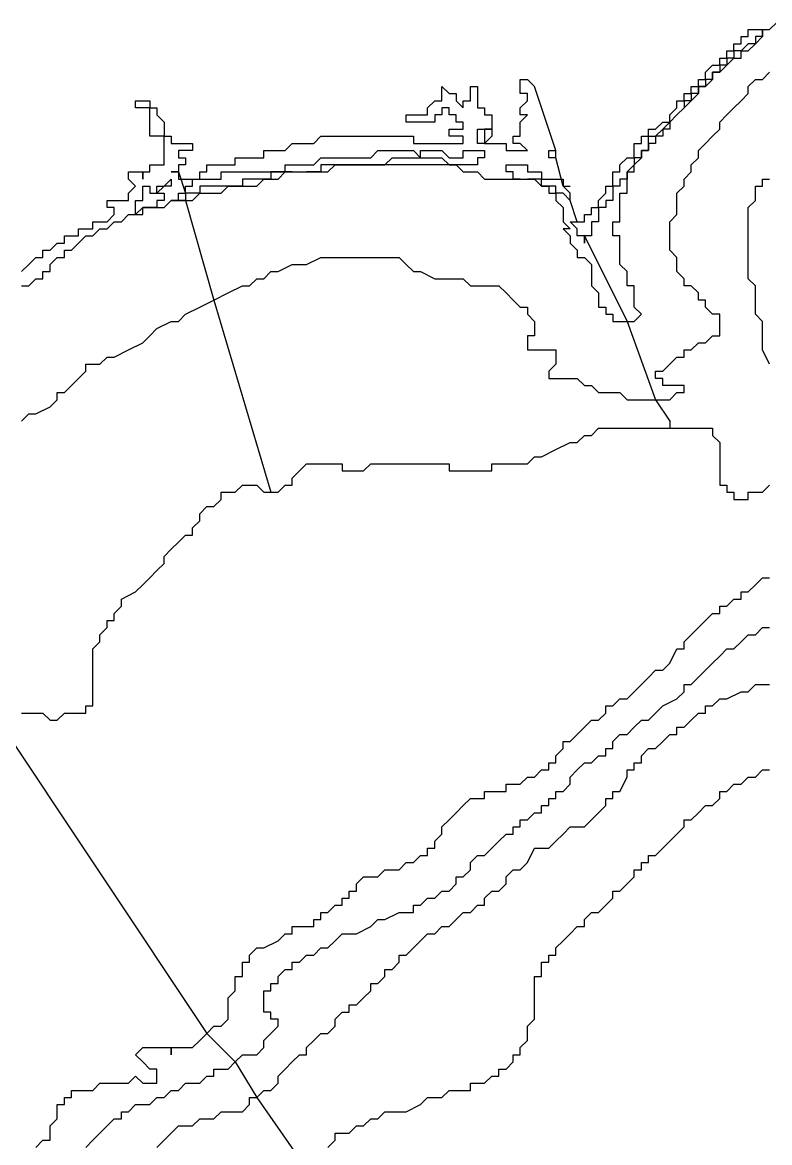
# Model space of a CAD drawing. Extents: x -79.2 to -65.2, y 32.5 to 44.8.
# Drawn here: x -77.319 to -76.27, y 33.307 to 34.88 of the extents above; entities that cross this region are included whole.
import ezdxf

# ---------------------------------------------------------------- set-up
doc = ezdxf.new("R2010")
doc.units = 0

msp = doc.modelspace()

# ---------------------------------------------------------------- linework, layer by layer
at = {"layer": '0FINSTR_G'}
for points in [[(-76.54, 34.6), (-76.54, 34.6), (-76.53, 34.6), (-76.53, 34.61), (-76.53, 34.61), (-76.53, 34.61), (-76.52, 34.61), (-76.52, 34.62), (-76.52, 34.62), (-76.52, 34.62), (-76.51, 34.62), (-76.51, 34.62), (-76.51, 34.63), (-76.51, 34.63), (-76.51, 34.63), (-76.51, 34.63), (-76.5, 34.64), (-76.5, 34.64), (-76.5, 34.64), (-76.5, 34.64), (-76.5, 34.64), (-76.5, 34.65), (-76.5, 34.65), (-76.49, 34.65), (-76.49, 34.66), (-76.49, 34.66), (-76.49, 34.67), (-76.49, 34.67), (-76.48, 34.67), (-76.48, 34.67), (-76.48, 34.67), (-76.48, 34.68), (-76.48, 34.68), (-76.48, 34.68), (-76.47, 34.69), (-76.47, 34.69), (-76.47, 34.69), (-76.46, 34.69), (-76.46, 34.69), (-76.46, 34.69), (-76.46, 34.7), (-76.46, 34.7), (-76.46, 34.7), (-76.46, 34.71), (-76.45, 34.71), (-76.45, 34.71), (-76.45, 34.71), (-76.45, 34.72), (-76.44, 34.72), (-76.44, 34.72), (-76.44, 34.72), (-76.44, 34.73), (-76.44, 34.73), (-76.43, 34.73), (-76.43, 34.73), (-76.43, 34.73), (-76.43, 34.73), (-76.42, 34.74), (-76.42, 34.74), (-76.42, 34.74), (-76.41, 34.74), (-76.41, 34.74), (-76.41, 34.75), (-76.41, 34.75), (-76.41, 34.75), (-76.41, 34.75), (-76.4, 34.76), (-76.4, 34.76), (-76.4, 34.76), (-76.4, 34.76), (-76.4, 34.77), (-76.4, 34.77), (-76.39, 34.77), (-76.39, 34.77), (-76.39, 34.77), (-76.39, 34.78), (-76.39, 34.78), (-76.38, 34.78), (-76.38, 34.78), (-76.38, 34.78), (-76.38, 34.79), (-76.38, 34.79), (-76.38, 34.79), (-76.37, 34.79), (-76.37, 34.8), (-76.37, 34.8), (-76.37, 34.8), (-76.36, 34.8), (-76.36, 34.8), (-76.36, 34.81), (-76.36, 34.81), (-76.36, 34.81), (-76.35, 34.82), (-76.35, 34.82), (-76.35, 34.82), (-76.35, 34.82), (-76.34, 34.82), (-76.34, 34.83), (-76.34, 34.83), (-76.34, 34.83), (-76.33, 34.83), (-76.33, 34.83), (-76.33, 34.84), (-76.32, 34.84), (-76.32, 34.84), (-76.32, 34.84), (-76.32, 34.85), (-76.31, 34.85), (-76.31, 34.85), (-76.31, 34.85), (-76.31, 34.86), (-76.3, 34.86), (-76.3, 34.86), (-76.3, 34.86), (-76.3, 34.87), (-76.29, 34.87), (-76.29, 34.87), (-76.29, 34.87), (-76.28, 34.87), (-76.28, 34.87), (-76.28, 34.87), (-76.28, 34.87), (-76.28, 34.87), (-76.28, 34.86), (-76.28, 34.86), (-76.28, 34.86), (-76.29, 34.86), (-76.29, 34.86), (-76.29, 34.85), (-76.29, 34.85), (-76.3, 34.85), (-76.3, 34.85), (-76.3, 34.85), (-76.3, 34.85), (-76.31, 34.84), (-76.31, 34.84), (-76.31, 34.84), (-76.32, 34.84), (-76.32, 34.83), (-76.32, 34.83), (-76.32, 34.83), (-76.33, 34.83), (-76.33, 34.83), (-76.33, 34.82), (-76.33, 34.82), (-76.33, 34.82), (-76.34, 34.82), (-76.34, 34.81), (-76.34, 34.81), (-76.34, 34.81), (-76.34, 34.81), (-76.35, 34.81)], [(-76.35, 34.81), (-76.34, 34.81), (-76.34, 34.81), (-76.33, 34.82), (-76.33, 34.82), (-76.32, 34.83), (-76.31, 34.83), (-76.31, 34.84), (-76.31, 34.84), (-76.3, 34.84), (-76.29, 34.85), (-76.28, 34.86), (-76.28, 34.86), (-76.28, 34.87), (-76.27, 34.87), (-76.27, 34.87), (-76.26, 34.88)], [(-76.43, 34.35), (-76.42, 34.35), (-76.41, 34.35), (-76.4, 34.36), (-76.39, 34.36), (-76.39, 34.36), (-76.39, 34.37), (-76.39, 34.37), (-76.39, 34.37), (-76.4, 34.37), (-76.41, 34.37), (-76.42, 34.37), (-76.42, 34.38), (-76.43, 34.38), (-76.43, 34.38), (-76.43, 34.39), (-76.43, 34.39), (-76.42, 34.39), (-76.41, 34.4), (-76.41, 34.4), (-76.4, 34.41), (-76.4, 34.41), (-76.39, 34.41), (-76.39, 34.42), (-76.38, 34.42), (-76.37, 34.43), (-76.37, 34.43), (-76.36, 34.43), (-76.35, 34.44), (-76.35, 34.44), (-76.34, 34.44), (-76.34, 34.45), (-76.34, 34.45), (-76.34, 34.46), (-76.34, 34.46), (-76.34, 34.46), (-76.34, 34.47), (-76.35, 34.47), (-76.35, 34.47), (-76.36, 34.48), (-76.36, 34.48), (-76.36, 34.49), (-76.37, 34.49), (-76.37, 34.5), (-76.38, 34.51), (-76.38, 34.51), (-76.39, 34.51), (-76.39, 34.52), (-76.4, 34.53), (-76.4, 34.54), (-76.4, 34.55), (-76.41, 34.56), (-76.41, 34.56), (-76.41, 34.57), (-76.41, 34.57), (-76.41, 34.58), (-76.41, 34.58), (-76.41, 34.58), (-76.41, 34.59), (-76.41, 34.59), (-76.41, 34.6), (-76.4, 34.61), (-76.4, 34.62), (-76.4, 34.62), (-76.4, 34.63), (-76.4, 34.64), (-76.39, 34.65), (-76.39, 34.66), (-76.38, 34.67), (-76.38, 34.68), (-76.37, 34.69), (-76.37, 34.7), (-76.36, 34.71), (-76.35, 34.72), (-76.35, 34.72), (-76.34, 34.73), (-76.34, 34.74), (-76.34, 34.74), (-76.33, 34.75), (-76.33, 34.75), (-76.32, 34.76), (-76.32, 34.76), (-76.31, 34.77), (-76.31, 34.77), (-76.3, 34.78), (-76.3, 34.79), (-76.29, 34.8), (-76.28, 34.8), (-76.27, 34.81)], [(-76.4, 34.75), (-76.39, 34.76), (-76.39, 34.76), (-76.39, 34.76), (-76.38, 34.77), (-76.38, 34.77), (-76.37, 34.78), (-76.37, 34.78), (-76.37, 34.78), (-76.37, 34.79), (-76.37, 34.79), (-76.36, 34.79), (-76.35, 34.8), (-76.35, 34.8), (-76.35, 34.81)], [(-76.35, 34.81), (-76.35, 34.8), (-76.35, 34.8), (-76.36, 34.8), (-76.36, 34.8), (-76.36, 34.8), (-76.36, 34.79), (-76.36, 34.79), (-76.37, 34.79), (-76.37, 34.79), (-76.37, 34.79), (-76.37, 34.79), (-76.37, 34.78), (-76.38, 34.78), (-76.38, 34.77), (-76.38, 34.77), (-76.38, 34.77), (-76.39, 34.77), (-76.39, 34.76), (-76.39, 34.76), (-76.39, 34.76), (-76.39, 34.76), (-76.4, 34.75)], [(-76.35, 34.81), (-76.35, 34.81)], [(-76.78, 34.75), (-76.77, 34.75), (-76.77, 34.75), (-76.77, 34.75), (-76.76, 34.75), (-76.76, 34.75), (-76.76, 34.75), (-76.75, 34.75), (-76.75, 34.75), (-76.75, 34.76), (-76.75, 34.76), (-76.75, 34.76), (-76.74, 34.77), (-76.74, 34.77), (-76.74, 34.77), (-76.74, 34.77), (-76.73, 34.77), (-76.73, 34.77), (-76.73, 34.78), (-76.73, 34.78), (-76.73, 34.78), (-76.73, 34.79), (-76.73, 34.79), (-76.72, 34.78), (-76.72, 34.78), (-76.72, 34.78), (-76.72, 34.78), (-76.71, 34.78), (-76.71, 34.77), (-76.71, 34.77), (-76.71, 34.77), (-76.71, 34.77), (-76.71, 34.77), (-76.7, 34.76), (-76.7, 34.77), (-76.7, 34.77), (-76.69, 34.77), (-76.69, 34.77), (-76.69, 34.78), (-76.69, 34.78), (-76.69, 34.78), (-76.69, 34.79), (-76.69, 34.79), (-76.69, 34.79), (-76.69, 34.79), (-76.69, 34.79), (-76.68, 34.79), (-76.68, 34.79), (-76.68, 34.78), (-76.68, 34.78), (-76.68, 34.78), (-76.68, 34.77), (-76.68, 34.77), (-76.68, 34.77), (-76.68, 34.77), (-76.68, 34.76), (-76.67, 34.76), (-76.67, 34.76), (-76.67, 34.76), (-76.67, 34.75), (-76.67, 34.75), (-76.66, 34.75), (-76.66, 34.74), (-76.66, 34.74), (-76.66, 34.74), (-76.66, 34.73), (-76.67, 34.73), (-76.66, 34.73), (-76.66, 34.72), (-76.67, 34.71)], [(-76.67, 34.71), (-76.67, 34.71), (-76.67, 34.71), (-76.66, 34.71), (-76.66, 34.71), (-76.65, 34.71), (-76.65, 34.71), (-76.64, 34.71), (-76.64, 34.7), (-76.64, 34.7), (-76.63, 34.7), (-76.63, 34.7), (-76.63, 34.7), (-76.62, 34.7), (-76.62, 34.7), (-76.62, 34.7), (-76.61, 34.7), (-76.62, 34.71), (-76.62, 34.71), (-76.62, 34.71), (-76.63, 34.71), (-76.63, 34.71), (-76.63, 34.72), (-76.63, 34.72), (-76.63, 34.72), (-76.62, 34.72), (-76.62, 34.72), (-76.62, 34.72), (-76.62, 34.73), (-76.62, 34.73), (-76.62, 34.73), (-76.62, 34.74), (-76.62, 34.74), (-76.62, 34.74), (-76.62, 34.74), (-76.61, 34.75), (-76.61, 34.75), (-76.62, 34.75), (-76.62, 34.75), (-76.62, 34.76), (-76.62, 34.76), (-76.62, 34.76), (-76.61, 34.77), (-76.61, 34.77), (-76.61, 34.77), (-76.61, 34.78), (-76.62, 34.78), (-76.62, 34.78), (-76.62, 34.78), (-76.62, 34.79), (-76.62, 34.79), (-76.62, 34.79), (-76.62, 34.8), (-76.61, 34.8), (-76.61, 34.8), (-76.61, 34.8), (-76.61, 34.8), (-76.6, 34.79)], [(-76.6, 34.79), (-76.61, 34.8)], [(-76.57, 34.7), (-76.6, 34.79)], [(-77.12, 34.7), (-77.12, 34.7), (-77.12, 34.71), (-77.12, 34.71), (-77.12, 34.71), (-77.12, 34.72), (-77.13, 34.72), (-77.13, 34.72), (-77.13, 34.72), (-77.14, 34.72), (-77.14, 34.73), (-77.14, 34.73), (-77.14, 34.73), (-77.14, 34.73), (-77.14, 34.74), (-77.14, 34.74), (-77.14, 34.74), (-77.14, 34.75), (-77.14, 34.75), (-77.14, 34.75), (-77.14, 34.75), (-77.14, 34.76), (-77.15, 34.76), (-77.15, 34.76), (-77.15, 34.76), (-77.16, 34.76), (-77.16, 34.76), (-77.16, 34.77), (-77.15, 34.77)], [(-77.15, 34.77), (-77.15, 34.77), (-77.14, 34.77), (-77.14, 34.76), (-77.14, 34.76), (-77.14, 34.76), (-77.13, 34.76), (-77.13, 34.76), (-77.13, 34.76), (-77.13, 34.75), (-77.13, 34.75), (-77.13, 34.75), (-77.13, 34.75), (-77.12, 34.74), (-77.12, 34.74), (-77.12, 34.74), (-77.12, 34.73), (-77.12, 34.73), (-77.12, 34.73), (-77.12, 34.72), (-77.12, 34.72), (-77.12, 34.72), (-77.11, 34.72), (-77.11, 34.71), (-77.11, 34.71), (-77.11, 34.71), (-77.1, 34.71), (-77.1, 34.71), (-77.09, 34.71), (-77.09, 34.71), (-77.09, 34.71), (-77.08, 34.71), (-77.08, 34.71), (-77.08, 34.7), (-77.08, 34.7), (-77.08, 34.7), (-77.08, 34.7), (-77.09, 34.7), (-77.09, 34.7), (-77.09, 34.7), (-77.1, 34.7), (-77.1, 34.7), (-77.1, 34.7), (-77.1, 34.69), (-77.1, 34.69), (-77.1, 34.69), (-77.09, 34.69), (-77.09, 34.68), (-77.09, 34.68), (-77.09, 34.68), (-77.1, 34.68), (-77.1, 34.67), (-77.1, 34.67), (-77.11, 34.67), (-77.1, 34.67), (-77.1, 34.67), (-77.1, 34.67)], [(-77.1, 34.67), (-77.1, 34.67), (-77.1, 34.66), (-77.09, 34.66), (-77.09, 34.66), (-77.08, 34.66), (-77.08, 34.66), (-77.08, 34.66), (-77.07, 34.66), (-77.07, 34.67), (-77.07, 34.67), (-77.06, 34.67), (-77.06, 34.67), (-77.06, 34.67), (-77.06, 34.68), (-77.06, 34.68), (-77.05, 34.68), (-77.05, 34.68), (-77.04, 34.68), (-77.04, 34.68), (-77.03, 34.68), (-77.03, 34.68), (-77.03, 34.68), (-77.02, 34.68), (-77.02, 34.68), (-77.02, 34.68), (-77.02, 34.69), (-77.02, 34.69), (-77.01, 34.69), (-77.01, 34.69), (-77, 34.69), (-77, 34.69), (-77, 34.69), (-76.99, 34.69), (-76.99, 34.69), (-76.98, 34.69), (-76.98, 34.69), (-76.98, 34.7), (-76.97, 34.7), (-76.97, 34.7), (-76.97, 34.7), (-76.96, 34.7), (-76.96, 34.7), (-76.96, 34.7), (-76.95, 34.7), (-76.95, 34.7), (-76.95, 34.7), (-76.94, 34.71), (-76.94, 34.71), (-76.94, 34.71), (-76.93, 34.71), (-76.93, 34.71), (-76.93, 34.71), (-76.92, 34.71), (-76.92, 34.71), (-76.91, 34.71), (-76.91, 34.71), (-76.91, 34.71), (-76.9, 34.72), (-76.9, 34.72), (-76.89, 34.72), (-76.89, 34.72), (-76.89, 34.72), (-76.88, 34.72), (-76.88, 34.72), (-76.87, 34.72), (-76.87, 34.72), (-76.86, 34.72), (-76.86, 34.72), (-76.86, 34.72), (-76.85, 34.72), (-76.85, 34.72), (-76.84, 34.72), (-76.84, 34.72), (-76.83, 34.72), (-76.83, 34.72), (-76.83, 34.72), (-76.82, 34.72), (-76.82, 34.72), (-76.81, 34.72), (-76.81, 34.72), (-76.8, 34.72), (-76.8, 34.72), (-76.8, 34.72), (-76.79, 34.72), (-76.79, 34.72), (-76.78, 34.72), (-76.78, 34.72), (-76.77, 34.72), (-76.77, 34.72), (-76.77, 34.72), (-76.77, 34.71), (-76.76, 34.71), (-76.76, 34.71), (-76.75, 34.71), (-76.75, 34.71), (-76.75, 34.71), (-76.74, 34.71), (-76.74, 34.71), (-76.73, 34.71), (-76.73, 34.71), (-76.72, 34.71), (-76.72, 34.71), (-76.72, 34.71), (-76.71, 34.71), (-76.71, 34.71), (-76.7, 34.71), (-76.7, 34.71), (-76.7, 34.72), (-76.7, 34.72), (-76.71, 34.72), (-76.71, 34.72), (-76.71, 34.72), (-76.71, 34.72), (-76.72, 34.72), (-76.72, 34.73), (-76.72, 34.73), (-76.71, 34.73), (-76.71, 34.73), (-76.7, 34.73), (-76.7, 34.73), (-76.7, 34.73), (-76.7, 34.74), (-76.7, 34.74), (-76.71, 34.74), (-76.71, 34.75), (-76.71, 34.75), (-76.72, 34.75), (-76.72, 34.75), (-76.72, 34.75), (-76.72, 34.76), (-76.73, 34.76), (-76.73, 34.75), (-76.74, 34.75), (-76.74, 34.75), (-76.74, 34.75), (-76.74, 34.75), (-76.74, 34.74), (-76.74, 34.74), (-76.75, 34.74), (-76.75, 34.74), (-76.76, 34.74), (-76.76, 34.74), (-76.76, 34.74), (-76.77, 34.74), (-76.77, 34.74), (-76.77, 34.74), (-76.78, 34.74), (-76.78, 34.75)], [(-76.4, 34.75), (-76.4, 34.75), (-76.41, 34.74), (-76.41, 34.74), (-76.41, 34.74), (-76.41, 34.74), (-76.41, 34.73), (-76.42, 34.73), (-76.42, 34.72), (-76.42, 34.72), (-76.42, 34.72), (-76.43, 34.72), (-76.43, 34.72), (-76.43, 34.72), (-76.43, 34.71), (-76.44, 34.71), (-76.44, 34.71), (-76.44, 34.71), (-76.44, 34.7), (-76.45, 34.7), (-76.45, 34.7)], [(-76.45, 34.7), (-76.45, 34.7), (-76.44, 34.7), (-76.44, 34.71), (-76.44, 34.71), (-76.44, 34.72), (-76.43, 34.72), (-76.43, 34.72), (-76.43, 34.72), (-76.42, 34.73), (-76.42, 34.73), (-76.42, 34.73), (-76.42, 34.73), (-76.41, 34.74), (-76.41, 34.74), (-76.41, 34.74), (-76.4, 34.75)], [(-76.4, 34.75), (-76.4, 34.75), (-76.4, 34.75)], [(-76.67, 34.71), (-76.68, 34.71), (-76.68, 34.72), (-76.68, 34.72), (-76.68, 34.72), (-76.68, 34.73), (-76.68, 34.73), (-76.68, 34.73), (-76.67, 34.73), (-76.67, 34.72), (-76.67, 34.72), (-76.67, 34.72), (-76.67, 34.71)], [(-76.67, 34.71), (-76.67, 34.71)], [(-76.66, 34.72), (-76.66, 34.72)], [(-77.32, 34.53), (-77.31, 34.54), (-77.31, 34.54), (-77.31, 34.54), (-77.31, 34.54), (-77.3, 34.55), (-77.3, 34.55), (-77.3, 34.55), (-77.29, 34.55), (-77.29, 34.55), (-77.29, 34.56), (-77.28, 34.56), (-77.28, 34.56), (-77.28, 34.56), (-77.27, 34.57), (-77.27, 34.57), (-77.27, 34.57), (-77.27, 34.57), (-77.26, 34.57), (-77.26, 34.57), (-77.26, 34.58), (-77.25, 34.58), (-77.25, 34.58), (-77.25, 34.58), (-77.24, 34.58), (-77.24, 34.58), (-77.24, 34.59), (-77.23, 34.59), (-77.23, 34.59), (-77.23, 34.59), (-77.23, 34.59), (-77.22, 34.59), (-77.22, 34.6), (-77.22, 34.6), (-77.22, 34.6), (-77.21, 34.6), (-77.21, 34.6), (-77.21, 34.6), (-77.2, 34.6), (-77.2, 34.6), (-77.2, 34.6), (-77.19, 34.61), (-77.19, 34.61), (-77.19, 34.61), (-77.19, 34.61), (-77.19, 34.62), (-77.19, 34.62), (-77.19, 34.62), (-77.2, 34.62), (-77.2, 34.62), (-77.2, 34.63), (-77.19, 34.63), (-77.19, 34.63), (-77.19, 34.63), (-77.18, 34.63), (-77.18, 34.63), (-77.18, 34.63), (-77.18, 34.63), (-77.17, 34.63), (-77.17, 34.63), (-77.17, 34.64), (-77.17, 34.64), (-77.17, 34.64), (-77.17, 34.64), (-77.16, 34.65), (-77.16, 34.65), (-77.16, 34.65), (-77.17, 34.66), (-77.17, 34.66), (-77.17, 34.66), (-77.17, 34.66), (-77.17, 34.66), (-77.17, 34.67), (-77.17, 34.67), (-77.17, 34.67), (-77.16, 34.67), (-77.16, 34.67), (-77.16, 34.67), (-77.15, 34.67), (-77.15, 34.66), (-77.15, 34.67), (-77.15, 34.67), (-77.15, 34.67), (-77.14, 34.67), (-77.14, 34.67), (-77.14, 34.68), (-77.13, 34.68), (-77.13, 34.68), (-77.13, 34.68), (-77.13, 34.68), (-77.12, 34.68), (-77.12, 34.69), (-77.12, 34.69), (-77.12, 34.69), (-77.12, 34.69), (-77.12, 34.7), (-77.12, 34.7)], [(-77.09, 34.64), (-77.09, 34.64), (-77.09, 34.64), (-77.09, 34.65), (-77.09, 34.65), (-77.09, 34.65), (-77.08, 34.65), (-77.08, 34.65), (-77.08, 34.66), (-77.08, 34.66), (-77.07, 34.66), (-77.07, 34.66), (-77.06, 34.66), (-77.06, 34.66), (-77.06, 34.66), (-77.05, 34.66), (-77.05, 34.66), (-77.05, 34.66), (-77.04, 34.66), (-77.04, 34.66), (-77.04, 34.67), (-77.03, 34.67), (-77.03, 34.67), (-77.02, 34.67), (-77.02, 34.67), (-77.02, 34.67), (-77.01, 34.67), (-77.01, 34.67), (-77, 34.67), (-77, 34.67), (-77, 34.67), (-76.99, 34.67), (-76.99, 34.67), (-76.98, 34.67), (-76.98, 34.67), (-76.98, 34.67), (-76.97, 34.67), (-76.97, 34.67), (-76.97, 34.67), (-76.96, 34.67), (-76.96, 34.67), (-76.95, 34.67), (-76.95, 34.68), (-76.95, 34.68), (-76.94, 34.68), (-76.94, 34.68), (-76.93, 34.68), (-76.93, 34.68), (-76.93, 34.68), (-76.92, 34.68), (-76.92, 34.68), (-76.92, 34.68), (-76.91, 34.68), (-76.91, 34.68), (-76.91, 34.68), (-76.9, 34.69), (-76.9, 34.69), (-76.9, 34.69), (-76.89, 34.69), (-76.89, 34.69), (-76.89, 34.69), (-76.88, 34.69), (-76.88, 34.69), (-76.87, 34.69), (-76.87, 34.69), (-76.86, 34.69), (-76.86, 34.69), (-76.86, 34.69), (-76.85, 34.69), (-76.85, 34.69), (-76.84, 34.69), (-76.84, 34.69), (-76.84, 34.69), (-76.83, 34.69), (-76.83, 34.69), (-76.83, 34.69), (-76.82, 34.7), (-76.82, 34.7), (-76.82, 34.7), (-76.81, 34.7), (-76.81, 34.7), (-76.8, 34.7), (-76.8, 34.7), (-76.8, 34.7), (-76.79, 34.7), (-76.79, 34.7), (-76.78, 34.7), (-76.78, 34.7), (-76.77, 34.7), (-76.77, 34.7), (-76.77, 34.7), (-76.76, 34.69), (-76.76, 34.69), (-76.76, 34.7), (-76.76, 34.7), (-76.75, 34.7), (-76.75, 34.7), (-76.75, 34.7), (-76.74, 34.7), (-76.74, 34.7), (-76.74, 34.7), (-76.73, 34.7), (-76.73, 34.7), (-76.73, 34.7), (-76.72, 34.69), (-76.72, 34.69), (-76.71, 34.69), (-76.71, 34.69), (-76.71, 34.69), (-76.7, 34.69), (-76.7, 34.69), (-76.7, 34.7), (-76.69, 34.7), (-76.69, 34.7), (-76.69, 34.7), (-76.69, 34.7), (-76.68, 34.7), (-76.68, 34.7), (-76.68, 34.7), (-76.67, 34.7), (-76.67, 34.7), (-76.67, 34.69), (-76.67, 34.69), (-76.67, 34.69), (-76.68, 34.69), (-76.68, 34.69), (-76.68, 34.68), (-76.69, 34.68), (-76.69, 34.68), (-76.69, 34.68), (-76.7, 34.68), (-76.7, 34.68), (-76.71, 34.68), (-76.71, 34.68), (-76.71, 34.68), (-76.72, 34.68), (-76.72, 34.68)], [(-76.57, 34.69), (-76.57, 34.69), (-76.57, 34.69), (-76.58, 34.69), (-76.58, 34.69), (-76.58, 34.69), (-76.58, 34.7), (-76.58, 34.7), (-76.58, 34.7), (-76.58, 34.7), (-76.57, 34.7)], [(-76.57, 34.7), (-76.57, 34.7)], [(-76.57, 34.69), (-76.57, 34.7)], [(-76.45, 34.7), (-76.45, 34.7), (-76.45, 34.7), (-76.45, 34.69), (-76.45, 34.69), (-76.46, 34.69), (-76.46, 34.69), (-76.46, 34.68), (-76.46, 34.68), (-76.46, 34.68), (-76.47, 34.67), (-76.47, 34.67), (-76.47, 34.67), (-76.47, 34.67), (-76.47, 34.67), (-76.47, 34.66), (-76.48, 34.66), (-76.48, 34.66), (-76.48, 34.66), (-76.48, 34.65), (-76.48, 34.65), (-76.48, 34.65), (-76.49, 34.65), (-76.49, 34.64), (-76.49, 34.64), (-76.49, 34.64), (-76.49, 34.64), (-76.49, 34.63), (-76.49, 34.63), (-76.5, 34.63), (-76.5, 34.63), (-76.5, 34.62), (-76.5, 34.62), (-76.5, 34.62), (-76.51, 34.62), (-76.51, 34.61), (-76.51, 34.61), (-76.51, 34.61), (-76.51, 34.6), (-76.52, 34.6), (-76.52, 34.6), (-76.52, 34.6), (-76.52, 34.59), (-76.52, 34.59), (-76.52, 34.59), (-76.52, 34.59), (-76.52, 34.58), (-76.53, 34.58), (-76.53, 34.58)], [(-76.47, 34.46), (-76.47, 34.46), (-76.47, 34.46), (-76.46, 34.46), (-76.46, 34.46), (-76.46, 34.46), (-76.46, 34.46), (-76.45, 34.47), (-76.45, 34.47), (-76.45, 34.47), (-76.46, 34.48), (-76.46, 34.48), (-76.46, 34.49), (-76.46, 34.5), (-76.46, 34.5), (-76.46, 34.51), (-76.47, 34.51), (-76.47, 34.51), (-76.47, 34.52), (-76.47, 34.52), (-76.47, 34.53), (-76.47, 34.53), (-76.47, 34.53), (-76.47, 34.53), (-76.48, 34.54), (-76.48, 34.54), (-76.48, 34.55), (-76.48, 34.55), (-76.48, 34.56), (-76.48, 34.57), (-76.48, 34.57), (-76.48, 34.58), (-76.49, 34.58), (-76.49, 34.58), (-76.49, 34.59), (-76.49, 34.59), (-76.49, 34.59), (-76.49, 34.6), (-76.48, 34.6), (-76.48, 34.61), (-76.48, 34.61), (-76.48, 34.62), (-76.48, 34.62), (-76.48, 34.62), (-76.48, 34.63), (-76.48, 34.63), (-76.48, 34.64), (-76.47, 34.64), (-76.47, 34.65), (-76.47, 34.65), (-76.47, 34.66), (-76.47, 34.66), (-76.47, 34.67), (-76.46, 34.67), (-76.46, 34.68), (-76.46, 34.68), (-76.46, 34.68), (-76.45, 34.69), (-76.45, 34.7), (-76.45, 34.7)], [(-76.92, 34.67), (-76.91, 34.67), (-76.9, 34.67), (-76.89, 34.67), (-76.89, 34.67), (-76.88, 34.68), (-76.87, 34.68), (-76.86, 34.68), (-76.86, 34.68), (-76.85, 34.68), (-76.84, 34.68), (-76.84, 34.68), (-76.83, 34.68), (-76.82, 34.68), (-76.82, 34.68)], [(-76.82, 34.68), (-76.82, 34.68), (-76.83, 34.68), (-76.83, 34.68), (-76.84, 34.68), (-76.84, 34.68), (-76.84, 34.68), (-76.85, 34.68), (-76.85, 34.68), (-76.86, 34.68), (-76.86, 34.68), (-76.86, 34.68), (-76.87, 34.68), (-76.87, 34.68), (-76.87, 34.68), (-76.88, 34.68), (-76.88, 34.68), (-76.89, 34.68), (-76.89, 34.68), (-76.89, 34.68), (-76.9, 34.68), (-76.9, 34.68), (-76.9, 34.67), (-76.91, 34.67), (-76.91, 34.67), (-76.92, 34.67), (-76.92, 34.67)], [(-76.82, 34.68), (-76.81, 34.68), (-76.8, 34.69), (-76.79, 34.69), (-76.78, 34.69), (-76.77, 34.69), (-76.76, 34.69), (-76.75, 34.69), (-76.74, 34.69), (-76.74, 34.69), (-76.73, 34.69), (-76.73, 34.69), (-76.72, 34.68), (-76.72, 34.68)], [(-76.72, 34.68), (-76.72, 34.68), (-76.73, 34.68), (-76.73, 34.68), (-76.73, 34.68), (-76.74, 34.68), (-76.74, 34.68), (-76.75, 34.68), (-76.75, 34.68), (-76.75, 34.68), (-76.76, 34.68), (-76.76, 34.68), (-76.77, 34.68), (-76.77, 34.68), (-76.77, 34.68), (-76.78, 34.68), (-76.78, 34.68), (-76.79, 34.68), (-76.79, 34.68), (-76.79, 34.68), (-76.8, 34.68), (-76.8, 34.68), (-76.81, 34.68), (-76.81, 34.68), (-76.81, 34.68), (-76.82, 34.68)], [(-76.72, 34.68), (-76.72, 34.68), (-76.71, 34.68), (-76.71, 34.68), (-76.71, 34.68), (-76.7, 34.67), (-76.69, 34.67), (-76.68, 34.67), (-76.68, 34.67), (-76.67, 34.66), (-76.66, 34.66), (-76.66, 34.66), (-76.64, 34.66), (-76.63, 34.66), (-76.62, 34.66)], [(-76.62, 34.66), (-76.63, 34.66), (-76.63, 34.66), (-76.63, 34.67), (-76.63, 34.67), (-76.64, 34.67), (-76.64, 34.67), (-76.64, 34.67), (-76.64, 34.67), (-76.64, 34.68), (-76.64, 34.68), (-76.63, 34.68), (-76.63, 34.68), (-76.63, 34.68), (-76.62, 34.68), (-76.62, 34.68), (-76.61, 34.68), (-76.61, 34.68), (-76.61, 34.67), (-76.61, 34.67), (-76.6, 34.67), (-76.6, 34.67), (-76.6, 34.67), (-76.59, 34.67), (-76.59, 34.67), (-76.59, 34.66), (-76.58, 34.66), (-76.58, 34.66), (-76.58, 34.66), (-76.57, 34.66), (-76.57, 34.66), (-76.57, 34.66), (-76.56, 34.66), (-76.56, 34.66), (-76.56, 34.65), (-76.56, 34.65)], [(-76.57, 34.69), (-76.57, 34.69)], [(-76.56, 34.65), (-76.57, 34.69)], [(-77.1, 34.67), (-77.09, 34.64)], [(-76.94, 34.67), (-76.94, 34.67), (-76.95, 34.67), (-76.95, 34.67), (-76.95, 34.67), (-76.96, 34.67), (-76.96, 34.67), (-76.97, 34.67), (-76.97, 34.66), (-76.97, 34.66), (-76.98, 34.66), (-76.98, 34.66), (-76.98, 34.66), (-76.99, 34.66), (-76.99, 34.66), (-76.99, 34.66), (-77, 34.66), (-77, 34.66), (-77, 34.66), (-77.01, 34.66), (-77.01, 34.65), (-77.01, 34.65), (-77.02, 34.65), (-77.02, 34.65), (-77.03, 34.65), (-77.03, 34.65), (-77.03, 34.65), (-77.04, 34.65), (-77.04, 34.65), (-77.05, 34.65), (-77.05, 34.65), (-77.05, 34.65), (-77.06, 34.65), (-77.06, 34.65), (-77.06, 34.65), (-77.07, 34.65), (-77.07, 34.64), (-77.08, 34.64), (-77.08, 34.64), (-77.09, 34.64), (-77.09, 34.64), (-77.09, 34.64), (-77.09, 34.64)], [(-77.09, 34.63), (-77.09, 34.63), (-77.08, 34.63), (-77.07, 34.64), (-77.07, 34.64), (-77.06, 34.64), (-77.04, 34.64), (-77.03, 34.65), (-77.03, 34.65), (-77.02, 34.65), (-77.01, 34.65), (-77.01, 34.65), (-77, 34.65), (-76.99, 34.65), (-76.98, 34.66), (-76.98, 34.66), (-76.97, 34.66), (-76.97, 34.66), (-76.96, 34.66), (-76.96, 34.66), (-76.96, 34.66), (-76.95, 34.67), (-76.94, 34.67)], [(-76.94, 34.67), (-76.94, 34.67), (-76.93, 34.67)], [(-76.93, 34.67), (-76.92, 34.67), (-76.92, 34.67)], [(-76.93, 34.67), (-76.93, 34.67), (-76.93, 34.67)], [(-76.93, 34.67), (-76.93, 34.67)], [(-77.16, 34.61), (-77.16, 34.61), (-77.16, 34.62), (-77.16, 34.62), (-77.16, 34.62), (-77.16, 34.63), (-77.16, 34.63), (-77.16, 34.63), (-77.15, 34.63), (-77.15, 34.63), (-77.15, 34.63), (-77.15, 34.64), (-77.15, 34.64), (-77.15, 34.64), (-77.15, 34.65), (-77.15, 34.65), (-77.15, 34.65), (-77.15, 34.65), (-77.14, 34.65), (-77.14, 34.65), (-77.14, 34.65), (-77.14, 34.65), (-77.14, 34.64), (-77.14, 34.64), (-77.14, 34.64), (-77.14, 34.64), (-77.13, 34.64), (-77.13, 34.64), (-77.12, 34.64), (-77.12, 34.63), (-77.12, 34.63), (-77.13, 34.63), (-77.13, 34.63), (-77.13, 34.62), (-77.13, 34.62), (-77.14, 34.62), (-77.14, 34.62), (-77.14, 34.62), (-77.15, 34.62), (-77.15, 34.62), (-77.15, 34.62), (-77.16, 34.61), (-77.16, 34.61)], [(-77.13, 34.64), (-77.13, 34.65), (-77.13, 34.65), (-77.13, 34.65), (-77.12, 34.65), (-77.12, 34.65), (-77.12, 34.65), (-77.11, 34.66), (-77.11, 34.66), (-77.11, 34.66), (-77.11, 34.65), (-77.11, 34.65), (-77.11, 34.65), (-77.11, 34.65), (-77.12, 34.65), (-77.12, 34.65), (-77.12, 34.65), (-77.13, 34.64)], [(-76.62, 34.66), (-76.62, 34.66), (-76.61, 34.66), (-76.61, 34.66)], [(-76.61, 34.66), (-76.61, 34.66), (-76.61, 34.66), (-76.6, 34.66), (-76.6, 34.66), (-76.6, 34.66)], [(-76.6, 34.66), (-76.6, 34.66), (-76.6, 34.66), (-76.6, 34.66), (-76.61, 34.66), (-76.61, 34.66), (-76.61, 34.66)], [(-76.55, 34.63), (-76.55, 34.63), (-76.56, 34.64), (-76.56, 34.64), (-76.56, 34.64), (-76.56, 34.64), (-76.57, 34.64), (-76.57, 34.65), (-76.57, 34.65), (-76.58, 34.65), (-76.58, 34.65), (-76.58, 34.65), (-76.58, 34.65), (-76.59, 34.65), (-76.59, 34.66), (-76.59, 34.66), (-76.6, 34.66)], [(-76.6, 34.66), (-76.59, 34.65), (-76.59, 34.65), (-76.59, 34.65), (-76.59, 34.65), (-76.58, 34.65), (-76.58, 34.65), (-76.58, 34.64), (-76.57, 34.64), (-76.57, 34.64), (-76.57, 34.64), (-76.57, 34.63), (-76.56, 34.62), (-76.56, 34.62), (-76.56, 34.61), (-76.56, 34.61), (-76.56, 34.61), (-76.56, 34.61), (-76.56, 34.6), (-76.56, 34.6), (-76.56, 34.6), (-76.55, 34.59), (-76.55, 34.59), (-76.55, 34.59), (-76.56, 34.59), (-76.55, 34.58), (-76.55, 34.58), (-76.55, 34.57), (-76.55, 34.57), (-76.54, 34.56), (-76.54, 34.56), (-76.54, 34.55), (-76.53, 34.55), (-76.53, 34.55), (-76.53, 34.55), (-76.52, 34.54), (-76.52, 34.54), (-76.52, 34.53), (-76.52, 34.53), (-76.52, 34.52), (-76.52, 34.52), (-76.52, 34.52), (-76.52, 34.52), (-76.52, 34.52), (-76.52, 34.51), (-76.52, 34.51), (-76.51, 34.5), (-76.51, 34.49), (-76.51, 34.48), (-76.5, 34.48), (-76.5, 34.47), (-76.5, 34.47), (-76.49, 34.47), (-76.49, 34.46), (-76.49, 34.46), (-76.49, 34.46), (-76.48, 34.46), (-76.48, 34.46), (-76.48, 34.46), (-76.47, 34.46)], [(-76.56, 34.65), (-76.55, 34.65)], [(-76.55, 34.64), (-76.56, 34.65)], [(-76.27, 34.4), (-76.28, 34.42), (-76.28, 34.42), (-76.28, 34.43), (-76.28, 34.43), (-76.28, 34.44), (-76.28, 34.45), (-76.28, 34.46), (-76.28, 34.46), (-76.29, 34.47), (-76.29, 34.49), (-76.29, 34.5), (-76.29, 34.5), (-76.29, 34.51), (-76.29, 34.51), (-76.3, 34.52), (-76.3, 34.53), (-76.3, 34.54), (-76.3, 34.54), (-76.3, 34.55), (-76.3, 34.56), (-76.3, 34.57), (-76.3, 34.58), (-76.3, 34.59), (-76.3, 34.59), (-76.3, 34.6), (-76.3, 34.61), (-76.3, 34.61), (-76.3, 34.62), (-76.3, 34.62), (-76.29, 34.63), (-76.29, 34.63), (-76.29, 34.64), (-76.29, 34.65), (-76.28, 34.65), (-76.28, 34.65), (-76.28, 34.66), (-76.27, 34.66)], [(-77.32, 34.51), (-77.31, 34.51), (-77.31, 34.51), (-77.31, 34.51), (-77.3, 34.52), (-77.3, 34.52), (-77.3, 34.52), (-77.3, 34.52), (-77.3, 34.52), (-77.29, 34.52), (-77.29, 34.53), (-77.28, 34.53), (-77.28, 34.54), (-77.27, 34.55), (-77.27, 34.55), (-77.26, 34.55), (-77.26, 34.56), (-77.25, 34.56), (-77.24, 34.57), (-77.23, 34.58), (-77.23, 34.58), (-77.22, 34.58), (-77.22, 34.58), (-77.22, 34.58), (-77.21, 34.59), (-77.21, 34.59), (-77.2, 34.59), (-77.2, 34.59), (-77.19, 34.6), (-77.19, 34.6), (-77.19, 34.6), (-77.18, 34.6), (-77.18, 34.6), (-77.17, 34.61), (-77.16, 34.61), (-77.15, 34.61), (-77.15, 34.62), (-77.14, 34.62), (-77.13, 34.62), (-77.13, 34.62), (-77.12, 34.62), (-77.11, 34.63), (-77.1, 34.63), (-77.09, 34.63), (-77.09, 34.63)], [(-77.09, 34.64), (-77.09, 34.63), (-77.1, 34.63), (-77.1, 34.63), (-77.1, 34.63), (-77.11, 34.63)], [(-77.11, 34.63), (-77.1, 34.63), (-77.1, 34.63), (-77.1, 34.64), (-77.1, 34.64), (-77.09, 34.64)], [(-77.09, 34.64), (-77.09, 34.64)], [(-77.09, 34.64), (-77.09, 34.63)], [(-77.09, 34.63), (-77.05, 34.49)], [(-76.55, 34.63), (-76.55, 34.64)], [(-76.55, 34.63), (-76.55, 34.63)], [(-76.54, 34.6), (-76.55, 34.63)], [(-76.53, 34.57), (-76.53, 34.57), (-76.53, 34.58), (-76.53, 34.58), (-76.54, 34.58), (-76.54, 34.59), (-76.54, 34.59), (-76.54, 34.59), (-76.54, 34.59), (-76.54, 34.59), (-76.55, 34.6), (-76.54, 34.6), (-76.54, 34.6), (-76.54, 34.6)], [(-76.54, 34.6), (-76.54, 34.6)], [(-76.53, 34.58), (-76.53, 34.58)], [(-76.53, 34.58), (-76.53, 34.57)], [(-76.53, 34.58), (-76.47, 34.46)], [(-77.05, 34.49), (-77.03, 34.5), (-77.01, 34.51), (-77, 34.51), (-76.99, 34.52), (-76.98, 34.52), (-76.97, 34.53), (-76.96, 34.53), (-76.94, 34.54), (-76.92, 34.54), (-76.9, 34.55), (-76.88, 34.55), (-76.87, 34.55), (-76.85, 34.55), (-76.83, 34.55), (-76.81, 34.55), (-76.79, 34.55), (-76.78, 34.54), (-76.77, 34.53), (-76.76, 34.53), (-76.74, 34.52), (-76.72, 34.52), (-76.71, 34.52), (-76.7, 34.52), (-76.69, 34.51), (-76.67, 34.51), (-76.66, 34.51), (-76.65, 34.51), (-76.64, 34.5), (-76.63, 34.49), (-76.62, 34.48), (-76.61, 34.48)], [(-77.32, 34.32), (-77.31, 34.33), (-77.3, 34.33), (-77.28, 34.34), (-77.27, 34.35), (-77.27, 34.36), (-77.26, 34.36), (-77.25, 34.37), (-77.25, 34.37), (-77.24, 34.38), (-77.23, 34.39), (-77.23, 34.39), (-77.23, 34.4), (-77.21, 34.4), (-77.2, 34.41), (-77.19, 34.41), (-77.17, 34.42), (-77.15, 34.43), (-77.14, 34.44), (-77.13, 34.45), (-77.11, 34.46), (-77.1, 34.46), (-77.09, 34.47), (-77.07, 34.48), (-77.05, 34.49)], [(-77.05, 34.49), (-76.97, 34.22)], [(-76.61, 34.48), (-76.61, 34.47), (-76.61, 34.47), (-76.6, 34.46), (-76.6, 34.46), (-76.6, 34.46), (-76.6, 34.46), (-76.6, 34.46), (-76.6, 34.46), (-76.6, 34.45), (-76.6, 34.45), (-76.6, 34.44), (-76.61, 34.44), (-76.61, 34.43), (-76.61, 34.43), (-76.61, 34.42), (-76.59, 34.42), (-76.58, 34.42), (-76.58, 34.42), (-76.57, 34.42), (-76.57, 34.41), (-76.57, 34.41), (-76.57, 34.4), (-76.57, 34.4), (-76.58, 34.39), (-76.58, 34.39), (-76.58, 34.39), (-76.58, 34.38), (-76.57, 34.38), (-76.57, 34.38), (-76.56, 34.38), (-76.54, 34.38), (-76.53, 34.37), (-76.52, 34.37), (-76.52, 34.37), (-76.51, 34.36), (-76.49, 34.36), (-76.48, 34.36), (-76.47, 34.35), (-76.47, 34.35), (-76.45, 34.35), (-76.44, 34.35), (-76.43, 34.35)], [(-76.47, 34.46), (-76.43, 34.35)], [(-76.43, 34.35), (-76.41, 34.32)], [(-76.41, 34.32), (-76.41, 34.31)], [(-76.97, 34.22), (-76.97, 34.22), (-76.96, 34.22), (-76.95, 34.23), (-76.94, 34.23), (-76.94, 34.24), (-76.94, 34.24), (-76.94, 34.24), (-76.93, 34.25), (-76.93, 34.25), (-76.92, 34.26), (-76.9, 34.26), (-76.9, 34.26), (-76.9, 34.26), (-76.89, 34.26), (-76.89, 34.26), (-76.88, 34.26), (-76.87, 34.26), (-76.87, 34.26), (-76.87, 34.25), (-76.86, 34.25), (-76.86, 34.25), (-76.85, 34.25), (-76.84, 34.25), (-76.84, 34.25), (-76.83, 34.26), (-76.83, 34.26), (-76.82, 34.26), (-76.81, 34.26), (-76.8, 34.26), (-76.8, 34.26), (-76.79, 34.26), (-76.78, 34.26), (-76.78, 34.26), (-76.77, 34.26), (-76.76, 34.26), (-76.76, 34.26), (-76.75, 34.26), (-76.74, 34.26), (-76.73, 34.26), (-76.73, 34.26), (-76.72, 34.26), (-76.72, 34.25), (-76.71, 34.25), (-76.69, 34.25), (-76.68, 34.25), (-76.67, 34.25), (-76.66, 34.25), (-76.66, 34.26), (-76.65, 34.26), (-76.65, 34.26), (-76.65, 34.26), (-76.64, 34.26), (-76.62, 34.26), (-76.61, 34.26), (-76.6, 34.27), (-76.59, 34.27), (-76.57, 34.28), (-76.57, 34.28), (-76.55, 34.29), (-76.54, 34.29), (-76.53, 34.3), (-76.52, 34.3), (-76.51, 34.31), (-76.5, 34.31), (-76.49, 34.31), (-76.47, 34.31), (-76.46, 34.31), (-76.45, 34.31), (-76.44, 34.31), (-76.43, 34.31), (-76.42, 34.31), (-76.41, 34.31), (-76.41, 34.31)], [(-76.41, 34.31), (-76.41, 34.31)], [(-76.41, 34.31), (-76.4, 34.31), (-76.38, 34.31), (-76.37, 34.31), (-76.37, 34.31), (-76.36, 34.31), (-76.36, 34.31), (-76.35, 34.31), (-76.35, 34.3), (-76.34, 34.29), (-76.34, 34.29), (-76.34, 34.28), (-76.34, 34.28), (-76.34, 34.27)], [(-76.34, 34.27), (-76.34, 34.26), (-76.34, 34.25), (-76.34, 34.25), (-76.34, 34.24), (-76.34, 34.24), (-76.34, 34.23), (-76.33, 34.23), (-76.33, 34.22), (-76.33, 34.22), (-76.32, 34.22), (-76.32, 34.21), (-76.31, 34.21), (-76.31, 34.21), (-76.31, 34.21), (-76.3, 34.21), (-76.3, 34.21), (-76.3, 34.22), (-76.29, 34.22), (-76.29, 34.22), (-76.28, 34.22), (-76.27, 34.23)], [(-77.32, 33.91), (-77.31, 33.91), (-77.31, 33.91), (-77.31, 33.91), (-77.31, 33.91), (-77.3, 33.91), (-77.29, 33.91), (-77.28, 33.9), (-77.28, 33.9), (-77.28, 33.9), (-77.27, 33.9), (-77.26, 33.91), (-77.25, 33.91), (-77.25, 33.91), (-77.24, 33.91), (-77.23, 33.91), (-77.23, 33.92), (-77.23, 33.92), (-77.22, 33.92), (-77.22, 33.93), (-77.22, 33.93), (-77.22, 33.94), (-77.22, 33.94), (-77.22, 33.95), (-77.22, 33.95), (-77.22, 33.96), (-77.22, 33.97), (-77.22, 33.98), (-77.22, 33.99), (-77.22, 34), (-77.22, 34), (-77.21, 34.01), (-77.21, 34.01), (-77.21, 34.02), (-77.2, 34.03), (-77.2, 34.04), (-77.19, 34.04), (-77.19, 34.05), (-77.18, 34.06), (-77.18, 34.07), (-77.16, 34.08), (-77.15, 34.09), (-77.14, 34.1), (-77.13, 34.11), (-77.12, 34.12), (-77.12, 34.13), (-77.11, 34.14), (-77.1, 34.15), (-77.09, 34.16), (-77.08, 34.16), (-77.08, 34.17), (-77.07, 34.18), (-77.07, 34.19), (-77.06, 34.2), (-77.06, 34.2), (-77.05, 34.2), (-77.04, 34.21), (-77.04, 34.22), (-77.03, 34.22), (-77.03, 34.22), (-77.02, 34.22), (-77.01, 34.23), (-77.01, 34.23), (-77, 34.23), (-77, 34.23), (-76.99, 34.23), (-76.98, 34.22), (-76.98, 34.22), (-76.97, 34.22)], [(-76.3, 34.08), (-76.3, 34.08), (-76.29, 34.09), (-76.29, 34.09), (-76.29, 34.09), (-76.28, 34.1), (-76.27, 34.1)], [(-77.06, 33.46), (-77.05, 33.47), (-77.04, 33.47), (-77.03, 33.48), (-77.03, 33.49), (-77.03, 33.49), (-77.03, 33.5), (-77.03, 33.5), (-77.03, 33.51), (-77.02, 33.52), (-77.02, 33.53), (-77.02, 33.53), (-77.02, 33.54), (-77.01, 33.54), (-77.01, 33.55), (-77.01, 33.56), (-77, 33.56), (-77, 33.57), (-76.99, 33.58), (-76.98, 33.58), (-76.96, 33.59), (-76.95, 33.6), (-76.94, 33.6), (-76.94, 33.61), (-76.92, 33.61), (-76.91, 33.61), (-76.91, 33.62), (-76.9, 33.62), (-76.9, 33.63), (-76.89, 33.63), (-76.89, 33.63), (-76.88, 33.64), (-76.88, 33.64), (-76.87, 33.64), (-76.87, 33.65), (-76.86, 33.65), (-76.86, 33.66), (-76.85, 33.66), (-76.85, 33.67), (-76.85, 33.67), (-76.84, 33.68), (-76.84, 33.68), (-76.84, 33.68), (-76.84, 33.68), (-76.84, 33.68), (-76.83, 33.68), (-76.83, 33.68), (-76.83, 33.68), (-76.83, 33.68), (-76.82, 33.68), (-76.81, 33.69), (-76.81, 33.69), (-76.8, 33.69), (-76.8, 33.69), (-76.79, 33.69), (-76.79, 33.69), (-76.78, 33.7), (-76.78, 33.7), (-76.77, 33.7), (-76.76, 33.71), (-76.76, 33.71), (-76.75, 33.71), (-76.75, 33.72), (-76.74, 33.72), (-76.74, 33.72), (-76.74, 33.73), (-76.74, 33.73), (-76.73, 33.74), (-76.73, 33.74), (-76.73, 33.74), (-76.73, 33.75), (-76.73, 33.75), (-76.72, 33.76), (-76.72, 33.76), (-76.71, 33.77), (-76.7, 33.78), (-76.7, 33.78), (-76.69, 33.79), (-76.68, 33.79), (-76.67, 33.79), (-76.67, 33.8), (-76.66, 33.8), (-76.64, 33.8), (-76.64, 33.81), (-76.63, 33.81), (-76.62, 33.81), (-76.61, 33.82), (-76.6, 33.82), (-76.6, 33.82), (-76.59, 33.83), (-76.59, 33.83), (-76.58, 33.83), (-76.58, 33.84), (-76.57, 33.84), (-76.57, 33.85), (-76.57, 33.85), (-76.56, 33.86), (-76.56, 33.87), (-76.55, 33.87), (-76.54, 33.88), (-76.54, 33.88), (-76.53, 33.89), (-76.52, 33.9), (-76.51, 33.9), (-76.5, 33.91), (-76.5, 33.92), (-76.49, 33.92), (-76.48, 33.93), (-76.47, 33.93), (-76.46, 33.94), (-76.45, 33.95), (-76.44, 33.96), (-76.44, 33.96), (-76.43, 33.97), (-76.42, 33.97), (-76.41, 33.98), (-76.4, 34), (-76.39, 34), (-76.39, 34.01), (-76.38, 34.02), (-76.38, 34.02), (-76.37, 34.03), (-76.37, 34.03), (-76.36, 34.04), (-76.35, 34.05), (-76.34, 34.05), (-76.34, 34.06), (-76.33, 34.06), (-76.32, 34.07), (-76.31, 34.07), (-76.31, 34.08), (-76.3, 34.08)], [(-77.02, 33.42), (-77.02, 33.42), (-77.02, 33.42), (-77.01, 33.43), (-77, 33.43), (-76.99, 33.43), (-76.98, 33.44), (-76.98, 33.44), (-76.98, 33.45), (-76.98, 33.45), (-76.98, 33.45), (-76.98, 33.45), (-76.98, 33.45), (-76.97, 33.46), (-76.96, 33.47), (-76.96, 33.47), (-76.96, 33.48), (-76.97, 33.48), (-76.97, 33.49), (-76.97, 33.49), (-76.98, 33.49), (-76.98, 33.5), (-76.98, 33.5), (-76.98, 33.5), (-76.98, 33.5), (-76.98, 33.51), (-76.98, 33.51), (-76.98, 33.51), (-76.98, 33.51), (-76.98, 33.52), (-76.97, 33.52), (-76.97, 33.53), (-76.97, 33.53), (-76.96, 33.53), (-76.96, 33.54), (-76.96, 33.54), (-76.95, 33.55), (-76.95, 33.55), (-76.94, 33.55), (-76.94, 33.56), (-76.93, 33.56), (-76.92, 33.57), (-76.91, 33.57), (-76.9, 33.58), (-76.89, 33.58), (-76.89, 33.58), (-76.88, 33.59), (-76.87, 33.6), (-76.86, 33.6), (-76.85, 33.6), (-76.83, 33.61), (-76.82, 33.62), (-76.81, 33.62), (-76.81, 33.62), (-76.79, 33.63), (-76.79, 33.63), (-76.78, 33.63), (-76.77, 33.63), (-76.77, 33.64), (-76.76, 33.64), (-76.76, 33.64), (-76.75, 33.65), (-76.74, 33.65), (-76.73, 33.66), (-76.72, 33.66), (-76.71, 33.67), (-76.71, 33.68), (-76.7, 33.68), (-76.69, 33.69), (-76.69, 33.7), (-76.68, 33.71), (-76.67, 33.71), (-76.66, 33.72), (-76.65, 33.73), (-76.65, 33.73), (-76.64, 33.74), (-76.64, 33.74), (-76.63, 33.74), (-76.63, 33.75), (-76.62, 33.75), (-76.62, 33.76), (-76.61, 33.76), (-76.61, 33.76), (-76.6, 33.77), (-76.6, 33.77), (-76.59, 33.77), (-76.59, 33.78), (-76.59, 33.78), (-76.58, 33.78), (-76.58, 33.79), (-76.57, 33.79), (-76.57, 33.8), (-76.56, 33.8), (-76.55, 33.81), (-76.55, 33.82), (-76.54, 33.83), (-76.53, 33.84), (-76.52, 33.84), (-76.51, 33.85), (-76.5, 33.85), (-76.5, 33.86), (-76.49, 33.86), (-76.49, 33.87), (-76.48, 33.88), (-76.47, 33.88), (-76.46, 33.89), (-76.45, 33.9), (-76.44, 33.9), (-76.43, 33.91), (-76.42, 33.92), (-76.4, 33.93), (-76.39, 33.94), (-76.39, 33.95), (-76.38, 33.95), (-76.36, 33.97), (-76.35, 33.98), (-76.34, 33.99), (-76.34, 33.99), (-76.33, 34), (-76.32, 34), (-76.31, 34.01), (-76.3, 34.02), (-76.29, 34.02), (-76.28, 34.03), (-76.27, 34.03)], [(-76.99, 33.37), (-76.99, 33.37), (-76.98, 33.38), (-76.97, 33.38), (-76.97, 33.38), (-76.96, 33.39), (-76.96, 33.39), (-76.96, 33.4), (-76.95, 33.41), (-76.95, 33.41), (-76.94, 33.42), (-76.93, 33.43), (-76.92, 33.43), (-76.92, 33.44), (-76.91, 33.45), (-76.9, 33.46), (-76.89, 33.46), (-76.88, 33.47), (-76.88, 33.48), (-76.87, 33.49), (-76.86, 33.49), (-76.86, 33.5), (-76.85, 33.5), (-76.84, 33.51), (-76.83, 33.52), (-76.83, 33.53), (-76.82, 33.53), (-76.81, 33.54), (-76.81, 33.55), (-76.8, 33.55), (-76.79, 33.56), (-76.79, 33.57), (-76.78, 33.57), (-76.77, 33.58), (-76.76, 33.59), (-76.76, 33.59), (-76.75, 33.6), (-76.74, 33.6), (-76.73, 33.61), (-76.72, 33.61), (-76.71, 33.62), (-76.71, 33.62), (-76.7, 33.63), (-76.69, 33.63), (-76.68, 33.64), (-76.67, 33.64), (-76.67, 33.65), (-76.66, 33.66), (-76.65, 33.66), (-76.64, 33.67), (-76.64, 33.67), (-76.64, 33.68), (-76.63, 33.69), (-76.62, 33.69), (-76.61, 33.7), (-76.6, 33.72), (-76.59, 33.72), (-76.58, 33.72), (-76.57, 33.73), (-76.57, 33.73), (-76.56, 33.74), (-76.56, 33.74), (-76.55, 33.75), (-76.54, 33.75), (-76.53, 33.75), (-76.52, 33.76), (-76.52, 33.76), (-76.51, 33.77), (-76.5, 33.78), (-76.5, 33.79), (-76.49, 33.79), (-76.49, 33.8), (-76.48, 33.8), (-76.47, 33.82), (-76.47, 33.83), (-76.46, 33.83), (-76.46, 33.84), (-76.45, 33.84), (-76.45, 33.85), (-76.44, 33.86), (-76.43, 33.86), (-76.43, 33.86), (-76.42, 33.87), (-76.42, 33.87), (-76.41, 33.88), (-76.4, 33.88), (-76.4, 33.89), (-76.39, 33.89), (-76.38, 33.9), (-76.38, 33.9), (-76.37, 33.91), (-76.36, 33.91), (-76.36, 33.92), (-76.35, 33.92), (-76.34, 33.93), (-76.33, 33.93), (-76.33, 33.93), (-76.31, 33.94), (-76.3, 33.94), (-76.3, 33.94), (-76.29, 33.95), (-76.28, 33.95), (-76.27, 33.95)], [(-77.36, 33.91), (-77.06, 33.46)], [(-76.89, 33.3), (-76.88, 33.31), (-76.88, 33.31), (-76.88, 33.32), (-76.87, 33.32), (-76.86, 33.32), (-76.86, 33.32), (-76.85, 33.33), (-76.84, 33.33), (-76.83, 33.34), (-76.82, 33.34), (-76.81, 33.35), (-76.8, 33.35), (-76.78, 33.35), (-76.76, 33.36), (-76.75, 33.37), (-76.74, 33.37), (-76.73, 33.37), (-76.72, 33.38), (-76.71, 33.38), (-76.69, 33.38), (-76.69, 33.39), (-76.68, 33.39), (-76.67, 33.39), (-76.66, 33.4), (-76.66, 33.4), (-76.65, 33.4), (-76.65, 33.4), (-76.65, 33.41), (-76.65, 33.41), (-76.64, 33.41), (-76.63, 33.42), (-76.63, 33.43), (-76.62, 33.43), (-76.62, 33.44), (-76.61, 33.45), (-76.61, 33.45), (-76.61, 33.46), (-76.61, 33.47), (-76.6, 33.48), (-76.6, 33.48), (-76.6, 33.5), (-76.6, 33.51), (-76.6, 33.52), (-76.6, 33.53), (-76.6, 33.54), (-76.59, 33.54), (-76.59, 33.55), (-76.59, 33.55), (-76.59, 33.56), (-76.58, 33.56), (-76.58, 33.57), (-76.57, 33.57), (-76.57, 33.58), (-76.57, 33.58), (-76.56, 33.59), (-76.55, 33.6), (-76.54, 33.61), (-76.53, 33.61), (-76.53, 33.62), (-76.52, 33.63), (-76.51, 33.63), (-76.5, 33.64), (-76.49, 33.65), (-76.49, 33.66), (-76.48, 33.66), (-76.47, 33.67), (-76.47, 33.67), (-76.46, 33.68), (-76.46, 33.69), (-76.45, 33.69), (-76.45, 33.7), (-76.44, 33.7), (-76.44, 33.71), (-76.43, 33.71), (-76.42, 33.72), (-76.41, 33.73), (-76.41, 33.73), (-76.4, 33.74), (-76.4, 33.74), (-76.39, 33.75), (-76.39, 33.75), (-76.39, 33.76), (-76.38, 33.76), (-76.37, 33.77), (-76.36, 33.78), (-76.35, 33.78), (-76.34, 33.79), (-76.34, 33.8), (-76.33, 33.8), (-76.32, 33.81), (-76.31, 33.81), (-76.3, 33.82), (-76.29, 33.82), (-76.28, 33.83), (-76.27, 33.83)], [(-77.3, 33.3), (-77.29, 33.31), (-77.28, 33.31), (-77.28, 33.32), (-77.28, 33.33), (-77.27, 33.34), (-77.27, 33.34), (-77.27, 33.35), (-77.27, 33.36), (-77.26, 33.36), (-77.26, 33.37), (-77.25, 33.37), (-77.25, 33.38), (-77.24, 33.38), (-77.23, 33.38), (-77.22, 33.38), (-77.21, 33.39), (-77.2, 33.39), (-77.19, 33.39), (-77.17, 33.39), (-77.16, 33.4), (-77.15, 33.39), (-77.14, 33.39), (-77.13, 33.39), (-77.13, 33.4), (-77.13, 33.4), (-77.13, 33.4), (-77.13, 33.4), (-77.13, 33.41), (-77.13, 33.41), (-77.14, 33.41), (-77.15, 33.42), (-77.16, 33.43), (-77.16, 33.43), (-77.15, 33.44), (-77.14, 33.44), (-77.13, 33.44), (-77.12, 33.44), (-77.11, 33.44), (-77.11, 33.43), (-77.11, 33.44), (-77.09, 33.44), (-77.09, 33.44), (-77.08, 33.44), (-77.07, 33.45), (-77.06, 33.46), (-77.06, 33.46)], [(-77.06, 33.46), (-77.02, 33.42)], [(-77.23, 33.3), (-77.22, 33.31), (-77.21, 33.32), (-77.2, 33.33), (-77.19, 33.34), (-77.18, 33.34), (-77.18, 33.35), (-77.18, 33.35), (-77.17, 33.35), (-77.16, 33.36), (-77.16, 33.36), (-77.16, 33.36), (-77.15, 33.36), (-77.14, 33.36), (-77.13, 33.37), (-77.12, 33.37), (-77.11, 33.38), (-77.1, 33.38), (-77.09, 33.39), (-77.07, 33.39), (-77.06, 33.4), (-77.05, 33.4), (-77.05, 33.41), (-77.03, 33.41), (-77.02, 33.42)], [(-77.02, 33.42), (-76.99, 33.37)], [(-77.13, 33.3), (-77.12, 33.31), (-77.11, 33.32), (-77.1, 33.33), (-77.09, 33.33), (-77.08, 33.33), (-77.07, 33.34), (-77.06, 33.34), (-77.05, 33.34), (-77.04, 33.35), (-77.03, 33.35), (-77.02, 33.35), (-77.02, 33.35), (-77.01, 33.35), (-77, 33.36), (-77, 33.36), (-77, 33.36), (-77, 33.37), (-76.99, 33.37)], [(-76.99, 33.37), (-76.92, 33.27)]]:
    msp.add_lwpolyline(points, dxfattribs=at)

doc.saveas('drawing.dxf')
